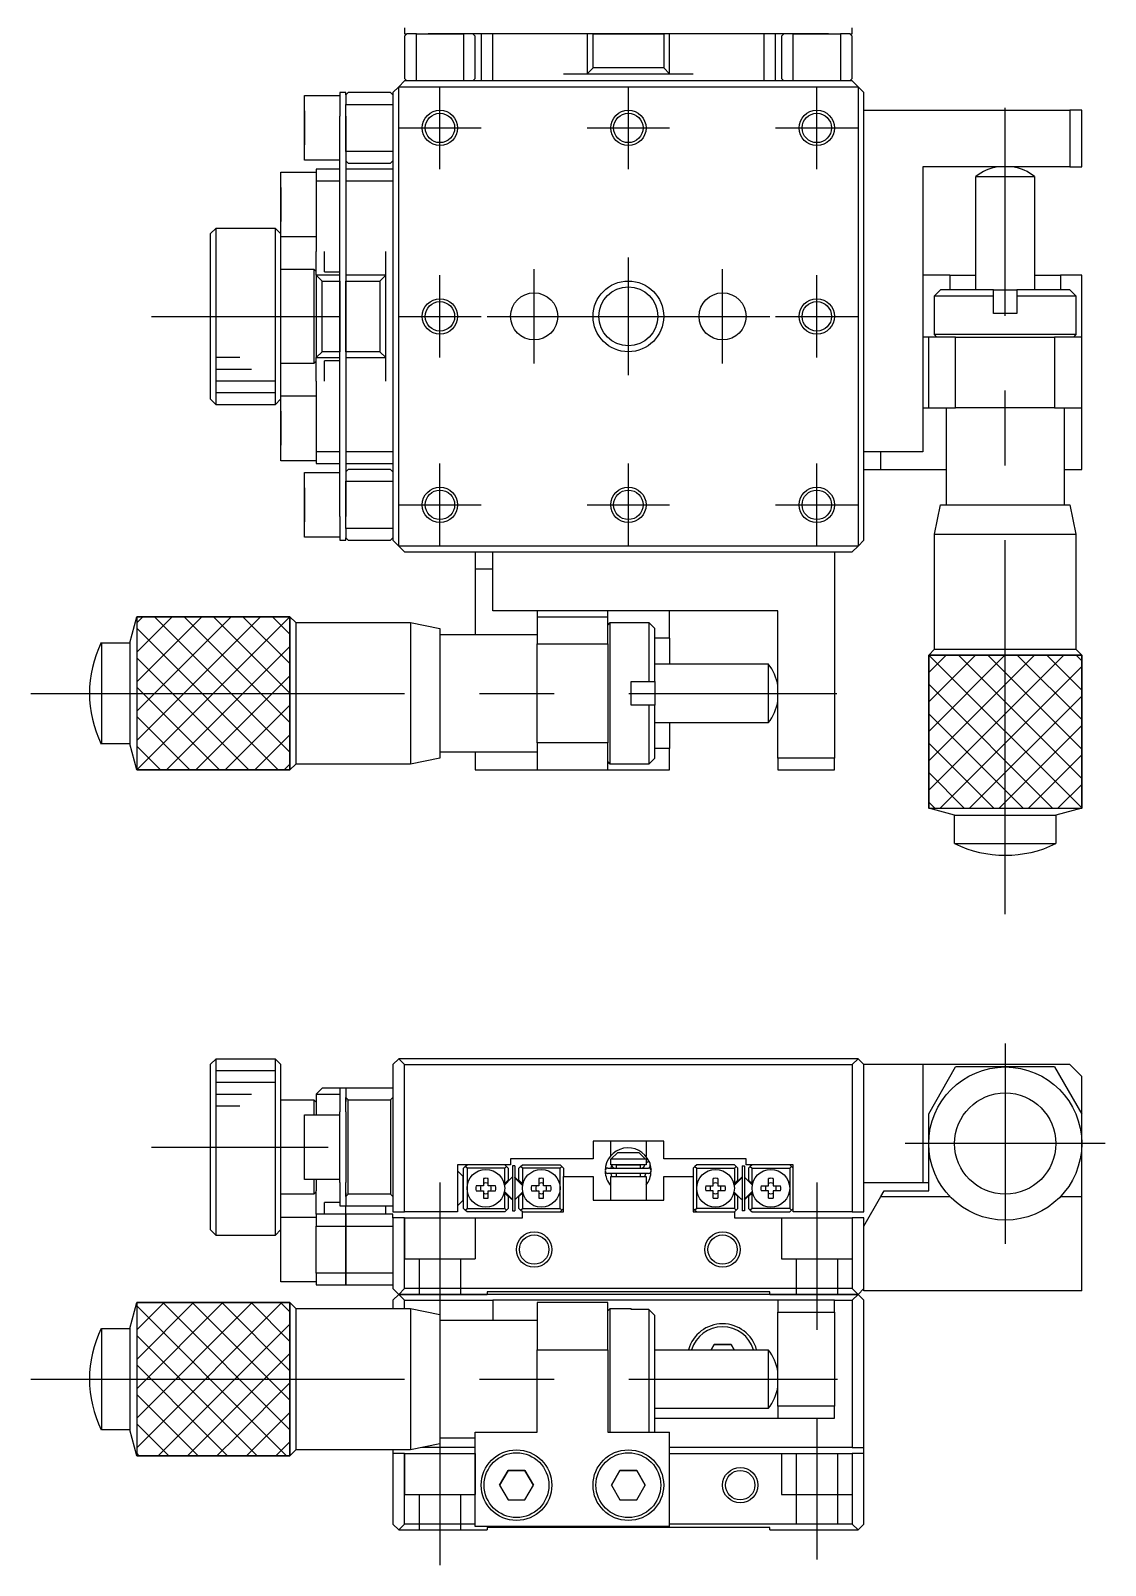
# Model space of a CAD drawing. Extents: x 149 to 466, y -38 to 195.
# Drawn here: x 311.9 to 403.2, y -4.3 to 126 of the extents above; entities that cross this region are included whole.
import ezdxf

# ---------------------------------------------------------------- set-up
doc = ezdxf.new("R2010")
doc.units = 0
doc.linetypes.add('CENTER', pattern=[50.8, 31.75, -6.35, 6.35, -6.35])
doc.linetypes.add('DASHED', pattern=[19.05, 12.7, -6.35])
doc.layers.get('0').update_dxf_attribs({"linetype": 'CONTINUOUS'})
doc.layers.add('CENTER', color=1, linetype='CENTER')

msp = doc.modelspace()

# ---------------------------------------------------------------- linework, layer by layer
at = {"color": 7, "linetype": 'CONTINUOUS'}
for p, q in [((343.7, 126.22), (343.7, 125.72)), ((343.7, 125.52), (343.9, 125.72)), ((343.7, 125.72), (343.9, 125.72)), ((343.7, 125.52), (343.7, 121.92)), ((344.7, 125.72), (343.9, 125.72)), ((344.7, 121.72), (344.7, 125.72)), ((344.7, 125.72), (345.7, 125.72)), ((344.7, 125.72), (345.7, 125.72)), ((345.7, 125.72), (348.7, 125.72)), ((348.7, 125.72), (345.7, 125.72)), ((348.7, 125.72), (348.7, 121.72)), ((359.7, 125.72), (348.7, 125.72)), ((349.5, 125.72), (349.7, 125.52)), ((349.7, 121.92), (349.7, 125.52)), ((350.2, 125.72), (350.2, 121.72)), ((351.2, 121.72), (351.2, 125.72)), ((359.2, 125.72), (359.2, 122.32)), ((359.7, 122.82), (359.7, 125.72)), ((359.7, 125.72), (365.7, 125.72)), ((365.7, 125.72), (359.7, 125.72)), ((365.7, 125.72), (365.7, 122.82)), ((376.7, 125.72), (365.7, 125.72)), ((366.2, 122.32), (366.2, 125.72)), ((374.2, 125.72), (374.2, 121.72)), ((375.2, 121.72), (375.2, 125.72)), ((375.7, 125.52), (375.9, 125.72)), ((375.7, 125.52), (375.7, 121.92)), ((376.7, 125.72), (379.7, 125.72)), ((376.7, 121.72), (376.7, 125.72)), ((379.7, 125.72), (376.7, 125.72)), ((379.7, 125.72), (380.7, 125.72)), ((379.7, 125.72), (380.7, 125.72)), ((380.7, 125.72), (380.7, 121.72)), ((381.5, 125.72), (380.7, 125.72)), ((381.5, 125.72), (381.7, 125.52)), ((381.5, 125.72), (381.7, 125.72)), ((381.7, 125.72), (381.7, 126.22)), ((381.7, 121.92), (381.7, 125.52)), ((359.7, 122.82), (359.2, 122.32)), ((365.7, 122.82), (359.7, 122.82)), ((365.7, 122.82), (366.2, 122.32)), ((343.2, 121.22), (342.7, 120.72)), ((343.7, 121.72), (343.2, 121.22)), ((343.2, 121.22), (382.2, 121.22)), ((343.2, 82.22), (343.2, 121.22)), ((343.9, 121.72), (343.7, 121.92)), ((381.7, 121.72), (343.7, 121.72)), ((349.7, 121.92), (349.5, 121.72)), ((357.2, 122.32), (359.2, 122.32)), ((359.2, 122.32), (366.2, 122.32)), ((366.2, 122.32), (368.2, 122.32)), ((375.9, 121.72), (375.7, 121.92)), ((381.7, 121.92), (381.5, 121.72)), ((382.2, 121.22), (381.7, 121.72)), ((382.2, 121.22), (382.2, 82.22)), ((382.7, 120.72), (382.2, 121.22)), ((335.2, 117.72), (335.2, 120.47)), ((335.2, 114.97), (335.2, 120.47)), ((335.2, 120.47), (338.2, 120.47)), ((338.7, 120.72), (338.2, 120.72)), ((338.2, 120.72), (338.2, 118.72)), ((338.7, 120.52), (338.9, 120.72)), ((338.7, 120.52), (338.7, 120.72)), ((338.7, 120.52), (338.7, 119.72)), ((342.5, 120.72), (338.9, 120.72)), ((342.5, 120.72), (342.7, 120.52)), ((342.7, 120.72), (342.7, 82.72)), ((382.7, 82.72), (382.7, 120.72)), ((335.2, 118.45), (335.2, 119.17)), ((335.2, 119.17), (335.2, 118.45)), ((338.2, 104.72), (338.2, 118.72)), ((338.7, 119.72), (342.7, 119.72)), ((338.7, 118.72), (338.7, 119.72)), ((338.7, 118.72), (338.7, 119.72)), ((338.7, 115.72), (338.7, 118.72)), ((338.7, 118.72), (338.7, 115.72)), ((382.7, 119.22), (400.2, 119.22)), ((401.2, 119.22), (400.2, 119.22)), ((400.2, 119.22), (400.2, 114.42)), ((401.2, 114.42), (401.2, 119.22)), ((335.2, 117), (335.2, 118.45)), ((335.2, 118.45), (335.2, 117)), ((335.2, 114.97), (335.2, 117.72)), ((335.2, 116.28), (335.2, 117)), ((335.2, 117), (335.2, 116.28)), ((338.2, 114.97), (335.2, 114.97)), ((342.7, 115.72), (338.7, 115.72)), ((338.7, 115.72), (338.7, 104.72)), ((338.9, 114.72), (338.7, 114.92)), ((338.9, 114.72), (342.5, 114.72)), ((342.7, 114.92), (342.5, 114.72)), ((333.2, 111.22), (333.2, 113.97)), ((333.2, 108.72), (333.2, 113.97)), ((333.2, 113.97), (336.2, 113.97)), ((338.2, 114.22), (336.2, 114.22)), ((336.2, 114.22), (336.2, 113.22)), ((342.7, 114.22), (338.7, 114.22)), ((387.7, 114.42), (387.7, 90.22)), ((400.2, 114.42), (387.7, 114.42)), ((392.2, 113.6), (392.35, 113.6)), ((392.2, 103.97), (392.2, 113.6)), ((392.35, 113.6), (397.2, 113.6)), ((397.2, 113.6), (397.2, 103.97)), ((400.2, 114.42), (401.2, 114.42)), ((333.2, 111.95), (333.2, 112.67)), ((333.2, 112.67), (333.2, 111.95)), ((336.2, 113.22), (338.2, 113.22)), ((336.2, 113.22), (336.2, 107.22)), ((338.7, 113.22), (342.7, 113.22)), ((333.2, 110.5), (333.2, 111.95)), ((333.2, 111.95), (333.2, 110.5)), ((333.2, 108.72), (333.2, 111.22)), ((333.2, 109.78), (333.2, 110.5)), ((333.2, 110.5), (333.2, 109.78)), ((327.2, 108.72), (327.7, 109.22)), ((327.2, 108.72), (327.2, 101.8)), ((327.7, 101.8), (327.7, 109.22)), ((327.7, 109.22), (332.7, 109.22)), ((332.7, 109.22), (332.7, 94.22)), ((332.7, 109.22), (333.2, 108.72)), ((333.2, 94.72), (333.2, 108.72)), ((336.2, 108.47), (333.2, 108.47)), ((336.2, 105.52), (336.2, 107.22)), ((336.9, 105.49), (336.9, 107.22)), ((342.1, 105.22), (342.1, 107.22)), ((333.2, 105.72), (336, 105.72)), ((336, 105.72), (336, 97.72)), ((336, 105.72), (336.2, 105.52)), ((336.2, 105.22), (336.2, 105.52)), ((338.2, 105.22), (336.2, 105.22)), ((336.2, 105.22), (336.7, 104.72)), ((336.2, 105.22), (336.2, 102.97)), ((336.7, 104.72), (338.2, 104.72)), ((336.7, 98.72), (336.7, 104.72)), ((336.9, 105.49), (338.2, 105.49)), ((338.2, 104.72), (338.2, 98.72)), ((338.2, 98.72), (338.2, 104.72)), ((342.1, 105.22), (338.7, 105.22)), ((338.7, 104.72), (341.6, 104.72)), ((338.7, 98.72), (338.7, 104.72)), ((338.7, 104.72), (338.7, 98.72)), ((341.6, 104.72), (342.1, 105.22)), ((341.6, 104.72), (341.6, 98.72)), ((342.1, 98.22), (342.1, 105.22)), ((390.01, 105.22), (387.7, 105.22)), ((390.01, 105.22), (392.2, 105.22)), ((390.01, 105.22), (390.01, 103.97)), ((397.2, 105.22), (399.39, 105.22)), ((399.39, 105.22), (399.39, 103.97)), ((401.2, 105.22), (399.39, 105.22)), ((401.2, 99.97), (401.2, 105.22)), ((336.2, 102.97), (336.2, 100.47)), ((388.7, 103.47), (389.2, 103.97)), ((388.7, 103.47), (393.7, 103.47)), ((388.7, 100.17), (388.7, 103.47)), ((393.7, 103.97), (389.2, 103.97)), ((393.7, 103.97), (395.7, 103.97)), ((393.7, 103.47), (393.7, 103.97)), ((393.7, 101.97), (393.7, 103.47)), ((400.2, 103.97), (395.7, 103.97)), ((395.7, 103.97), (395.7, 103.47)), ((395.7, 103.47), (400.7, 103.47)), ((395.7, 103.47), (395.7, 101.97)), ((400.2, 103.97), (400.7, 103.47)), ((400.7, 103.47), (400.7, 100.17)), ((327.2, 101.8), (327.2, 94.72)), ((327.7, 94.22), (327.7, 101.8)), ((395.7, 101.97), (393.7, 101.97)), ((336.2, 100.47), (336.2, 98.22)), ((388.2, 99.97), (387.7, 99.97)), ((388.2, 93.97), (388.2, 99.97)), ((390.49, 99.97), (388.2, 99.97)), ((400.7, 100.17), (388.7, 100.17)), ((388.9, 99.97), (388.7, 100.17)), ((390.49, 93.97), (390.49, 99.97)), ((390.49, 99.97), (398.89, 99.97)), ((398.89, 99.97), (398.89, 93.97)), ((401.2, 99.97), (398.89, 99.97)), ((400.7, 100.17), (400.5, 99.97)), ((401.2, 93.97), (401.2, 99.97)), ((336, 97.72), (333.2, 97.72)), ((336.2, 97.92), (336, 97.72)), ((336.2, 98.22), (336.7, 98.72)), ((336.2, 97.92), (336.2, 98.22)), ((336.2, 98.22), (338.2, 98.22)), ((336.2, 96.22), (336.2, 97.92)), ((338.2, 98.72), (336.7, 98.72)), ((336.9, 96.22), (336.9, 97.96)), ((338.2, 97.96), (336.9, 97.96)), ((338.2, 84.72), (338.2, 98.72)), ((341.6, 98.72), (338.7, 98.72)), ((338.7, 98.72), (338.7, 87.72)), ((338.7, 98.22), (342.1, 98.22)), ((341.6, 98.72), (342.1, 98.22)), ((342.1, 96.22), (342.1, 98.22)), ((336.2, 96.22), (336.2, 90.22)), ((327.7, 94.22), (327.2, 94.72)), ((332.7, 94.22), (327.7, 94.22)), ((333.2, 94.72), (332.7, 94.22)), ((333.2, 94.97), (336.2, 94.97)), ((333.2, 92.22), (333.2, 94.72)), ((333.2, 89.47), (333.2, 94.72)), ((387.7, 93.97), (388.2, 93.97)), ((388.2, 93.97), (390.49, 93.97)), ((389.7, 85.72), (389.7, 93.97)), ((398.89, 93.97), (390.49, 93.97)), ((398.89, 93.97), (401.2, 93.97)), ((399.7, 93.97), (399.7, 85.72)), ((401.2, 88.72), (401.2, 93.97)), ((333.2, 92.95), (333.2, 93.67)), ((333.2, 93.67), (333.2, 92.95)), ((333.2, 91.5), (333.2, 92.95)), ((333.2, 92.95), (333.2, 91.5)), ((333.2, 89.47), (333.2, 92.22)), ((333.2, 90.78), (333.2, 91.5)), ((333.2, 91.5), (333.2, 90.78)), ((338.2, 90.22), (336.2, 90.22)), ((336.2, 90.22), (336.2, 89.22)), ((342.7, 90.22), (338.7, 90.22)), ((387.7, 90.22), (382.7, 90.22)), ((384.14, 88.72), (384.14, 90.22)), ((336.2, 89.47), (333.2, 89.47)), ((336.2, 89.22), (338.2, 89.22)), ((338.7, 89.22), (342.7, 89.22)), ((338.7, 88.52), (338.9, 88.72)), ((342.5, 88.72), (338.9, 88.72)), ((342.5, 88.72), (342.7, 88.52)), ((382.7, 88.72), (384.14, 88.72)), ((384.14, 88.72), (389.7, 88.72)), ((399.7, 88.72), (401.2, 88.72)), ((335.2, 85.72), (335.2, 88.47)), ((335.2, 82.97), (335.2, 88.47)), ((335.2, 88.47), (338.2, 88.47)), ((338.7, 87.72), (342.7, 87.72)), ((338.7, 84.72), (338.7, 87.72)), ((338.7, 87.72), (338.7, 84.72)), ((335.2, 86.45), (335.2, 87.17)), ((335.2, 87.17), (335.2, 86.45)), ((335.2, 85), (335.2, 86.45)), ((335.2, 86.45), (335.2, 85)), ((335.2, 82.97), (335.2, 85.72)), ((335.2, 84.28), (335.2, 85)), ((335.2, 85), (335.2, 84.28)), ((338.2, 84.72), (338.2, 82.72)), ((338.7, 83.72), (338.7, 84.72)), ((338.7, 83.72), (338.7, 84.72)), ((388.7, 83.22), (389.2, 85.72)), ((389.2, 85.72), (389.52, 85.72)), ((389.52, 85.72), (400.2, 85.72)), ((400.2, 85.72), (400.7, 83.22)), ((342.7, 83.72), (338.7, 83.72)), ((338.7, 83.72), (338.7, 82.92)), ((338.2, 82.97), (335.2, 82.97)), ((338.2, 82.72), (338.7, 82.72)), ((338.9, 82.72), (338.7, 82.92)), ((338.7, 82.72), (338.7, 82.92)), ((338.9, 82.72), (342.5, 82.72)), ((342.7, 82.92), (342.5, 82.72)), ((342.7, 82.72), (343.2, 82.22)), ((382.2, 82.22), (343.2, 82.22)), ((343.2, 82.22), (343.7, 81.72)), ((381.7, 81.72), (382.2, 82.22)), ((382.2, 82.22), (382.7, 82.72)), ((388.7, 83.22), (389.05, 83.22)), ((388.7, 73.47), (388.7, 83.22)), ((389.05, 83.22), (400.7, 83.22)), ((400.7, 83.22), (400.7, 73.47)), ((343.7, 81.72), (351.2, 81.72)), ((349.7, 81.72), (349.7, 80.28)), ((351.2, 81.72), (380.2, 81.72)), ((351.2, 76.72), (351.2, 81.72)), ((351.2, 81.72), (380.2, 81.72)), ((380.2, 81.72), (380.2, 64.22)), ((380.2, 81.72), (381.7, 81.72)), ((349.7, 80.28), (351.2, 80.28)), ((349.7, 80.28), (349.7, 74.72)), ((320.36, 74.02), (320.95, 76.22)), ((320.95, 76.22), (320.95, 75.84)), ((333.95, 76.22), (320.95, 76.22)), ((320.95, 76.22), (320.95, 63.22)), ((333.95, 76.22), (333.95, 75.84)), ((333.95, 76.22), (334.45, 75.72)), ((333.95, 63.22), (333.95, 76.22)), ((334.45, 75.72), (334.45, 75.37)), ((334.45, 75.72), (344.2, 75.72)), ((344.2, 75.72), (344.2, 75.37)), ((344.2, 75.72), (346.7, 75.22)), ((375.4, 76.72), (351.2, 76.72)), ((354.95, 76.72), (354.95, 76.22)), ((354.95, 76.22), (360.95, 76.22)), ((354.95, 76.22), (354.95, 73.93)), ((360.95, 76.22), (360.95, 76.72)), ((360.95, 73.93), (360.95, 76.22)), ((360.95, 75.52), (361.15, 75.72)), ((361.15, 63.72), (361.15, 75.72)), ((361.15, 75.72), (364.45, 75.72)), ((364.45, 75.72), (364.45, 70.72)), ((364.45, 75.72), (364.95, 75.22)), ((366.2, 74.41), (366.2, 76.72)), ((375.4, 64.22), (375.4, 76.72)), ((334.45, 75.37), (334.45, 63.72)), ((344.2, 75.37), (344.2, 63.72)), ((346.7, 75.22), (346.7, 74.9)), ((346.7, 74.9), (346.7, 64.22)), ((346.7, 74.72), (354.95, 74.72)), ((364.95, 70.72), (364.95, 75.22)), ((366.2, 74.41), (364.95, 74.41)), ((366.2, 74.41), (366.2, 72.22)), ((317.95, 74.02), (317.95, 73.77)), ((317.95, 74.02), (320.36, 74.02)), ((317.95, 73.77), (317.95, 65.42)), ((320.36, 74.02), (320.36, 73.77)), ((320.36, 73.77), (320.36, 65.42)), ((354.95, 73.93), (360.95, 73.93)), ((354.95, 65.53), (354.95, 73.93)), ((360.95, 73.93), (360.95, 65.53)), ((388.2, 72.97), (388.7, 73.47)), ((388.2, 72.97), (388.58, 72.97)), ((388.2, 72.97), (388.2, 59.97)), ((401.2, 72.97), (388.2, 72.97)), ((388.7, 73.47), (389.05, 73.47)), ((389.05, 73.47), (400.7, 73.47)), ((400.7, 73.47), (401.2, 72.97)), ((401.2, 59.97), (401.2, 72.97)), ((364.95, 72.22), (374.57, 72.22)), ((374.57, 72.22), (374.57, 72.08)), ((374.57, 72.08), (374.57, 67.22)), ((362.95, 68.72), (362.95, 70.72)), ((362.95, 70.72), (364.45, 70.72)), ((364.45, 70.72), (364.95, 70.72)), ((364.95, 70.72), (364.95, 68.72)), ((364.45, 68.72), (362.95, 68.72)), ((364.45, 68.72), (364.45, 63.72)), ((364.95, 68.72), (364.45, 68.72)), ((364.95, 64.22), (364.95, 68.72)), ((374.57, 67.22), (364.95, 67.22)), ((366.2, 67.22), (366.2, 65.03)), ((320.36, 65.42), (317.95, 65.42)), ((320.95, 63.22), (320.36, 65.42)), ((354.95, 65.53), (354.95, 63.22)), ((360.95, 65.53), (354.95, 65.53)), ((360.95, 63.22), (360.95, 65.53)), ((346.7, 64.22), (344.2, 63.72)), ((354.95, 64.72), (346.7, 64.72)), ((349.7, 64.72), (349.7, 63.22)), ((361.15, 63.72), (360.95, 63.92)), ((364.95, 64.22), (364.45, 63.72)), ((366.2, 65.03), (364.95, 65.03)), ((366.2, 63.22), (366.2, 65.03)), ((380.2, 64.22), (375.4, 64.22)), ((375.4, 64.22), (375.4, 63.22)), ((380.2, 63.22), (380.2, 64.22)), ((320.95, 63.22), (333.95, 63.22)), ((334.45, 63.72), (333.95, 63.22)), ((344.2, 63.72), (334.45, 63.72)), ((349.7, 63.22), (354.95, 63.22)), ((354.95, 63.22), (360.95, 63.22)), ((360.95, 63.22), (366.2, 63.22)), ((364.45, 63.72), (361.15, 63.72)), ((375.4, 63.22), (380.2, 63.22)), ((388.2, 59.97), (388.58, 59.97)), ((390.4, 59.38), (388.2, 59.97)), ((388.2, 59.97), (401.2, 59.97)), ((401.2, 59.97), (399, 59.38)), ((390.4, 59.38), (390.65, 59.38)), ((390.4, 56.97), (390.4, 59.38)), ((390.65, 59.38), (399, 59.38)), ((399, 59.38), (399, 56.97)), ((390.4, 56.97), (390.65, 56.97)), ((390.65, 56.97), (399, 56.97)), ((327.2, 38.2), (327.7, 38.7)), ((327.2, 38.2), (327.2, 24.2)), ((327.2, 38.2), (327.2, 24.2)), ((327.2, 38.2), (327.2, 38.2)), ((327.7, 23.7), (327.7, 38.7)), ((327.7, 38.7), (332.7, 38.7)), ((332.7, 38.7), (332.7, 23.7)), ((332.7, 38.7), (333.2, 38.2)), ((333.2, 25.25), (333.2, 38.2)), ((342.7, 38.2), (343.2, 38.7)), ((342.7, 38.2), (342.7, 25.7)), ((382.2, 38.7), (343.2, 38.7)), ((343.2, 38.7), (343.7, 38.2)), ((343.7, 38.2), (381.7, 38.2)), ((343.7, 25.7), (343.7, 38.2)), ((381.7, 38.2), (382.2, 38.7)), ((381.7, 38.2), (381.7, 25.7)), ((382.2, 38.7), (382.7, 38.2)), ((387.7, 38.2), (382.7, 38.2)), ((382.7, 25.7), (382.7, 38.2)), ((387.7, 38.2), (387.7, 28.2)), ((400.2, 38.2), (387.7, 38.2)), ((388.2, 34.02), (390.49, 38)), ((394.7, 38), (390.49, 38)), ((398.89, 38), (394.7, 38)), ((398.89, 38), (401.2, 34)), ((400.2, 38.2), (401.2, 37.2)), ((401.2, 34), (401.2, 37.2)), ((333.2, 35.2), (336, 35.2)), ((336, 35.2), (336, 33.95)), ((336, 35.2), (336.2, 35)), ((336.2, 35.7), (336.7, 36.2)), ((336.2, 35.7), (338.2, 35.7)), ((336.2, 35.7), (336.2, 33.95)), ((338.2, 36.2), (336.7, 36.2)), ((338.7, 36.2), (338.2, 36.2)), ((338.2, 36.2), (338.2, 34.2)), ((342.7, 36.2), (338.7, 36.2)), ((338.7, 36.2), (338.7, 35.4)), ((338.9, 35.2), (338.7, 35.4)), ((338.7, 35.4), (338.7, 35.07)), ((338.7, 35.07), (338.7, 35.4)), ((338.9, 27.2), (338.9, 35.2)), ((338.9, 35.2), (342.5, 35.2)), ((342.7, 35.4), (342.5, 35.2)), ((342.5, 35.2), (342.5, 27.2)), ((335.2, 28.45), (335.2, 33.95)), ((335.2, 33.95), (338.2, 33.95)), ((338.2, 28.2), (338.2, 34.2)), ((338.7, 34.2), (338.7, 35.07)), ((338.7, 34.2), (338.7, 28.2)), ((388.2, 31.5), (388.2, 34.02)), ((401.2, 31.5), (401.2, 34)), ((359.7, 31.7), (359.7, 30.2)), ((365.7, 31.7), (359.7, 31.7)), ((361.2, 30.45), (361.2, 31.7)), ((364.2, 31.7), (364.2, 30.42)), ((365.7, 30.2), (365.7, 31.7)), ((388.2, 27.5), (388.2, 31.5)), ((401.2, 27), (401.2, 31.5)), ((352.7, 30.2), (352.7, 29.7)), ((359.7, 30.2), (352.7, 30.2)), ((360.87, 29.91), (360.9, 29.97)), ((360.9, 29.97), (360.9, 29.99)), ((360.9, 29.98), (360.9, 29.98)), ((361.2, 30.2), (361.25, 30.2)), ((361.2, 29.7), (361.2, 30.2)), ((361.78, 30.7), (361.25, 30.2)), ((361.25, 30.2), (364.14, 30.2)), ((363.61, 30.7), (361.78, 30.7)), ((364.14, 30.2), (363.61, 30.7)), ((363.62, 30.7), (363.61, 30.7)), ((364.14, 30.2), (364.2, 30.2)), ((364.2, 30.42), (364.2, 30.42)), ((364.2, 30.42), (364.2, 30.42)), ((364.2, 30.2), (364.2, 29.7)), ((364.47, 29.98), (364.21, 29.9)), ((364.38, 29.96), (364.39, 29.96)), ((364.39, 29.96), (364.4, 29.97)), ((364.4, 29.97), (364.42, 29.97)), ((364.42, 29.97), (364.43, 29.97)), ((364.43, 29.97), (364.44, 29.98)), ((364.44, 29.98), (364.45, 29.98)), ((364.45, 30.01), (364.47, 29.98)), ((364.45, 29.98), (364.45, 29.98)), ((364.45, 29.98), (364.46, 29.98)), ((364.46, 29.98), (364.46, 29.98)), ((364.46, 29.98), (364.47, 29.98)), ((364.47, 29.98), (364.47, 29.97)), ((364.47, 29.97), (364.47, 29.97)), ((364.47, 29.97), (364.48, 29.94)), ((372.7, 30.2), (365.7, 30.2)), ((372.7, 29.7), (372.7, 30.2)), ((348.2, 29.7), (348.2, 25.7)), ((352.7, 29.7), (348.2, 29.7)), ((348.2, 29.18), (348.43, 28.95)), ((348.43, 28.95), (348.68, 28.7)), ((348.68, 27.7), (348.68, 28.7)), ((348.85, 29.55), (348.7, 29.4)), ((348.7, 26), (348.7, 29.4)), ((348.85, 29.55), (349, 29.7)), ((349, 29.4), (348.85, 29.55)), ((352.2, 29.4), (349, 29.4)), ((349, 29.4), (349, 27.7)), ((352.2, 29.7), (352.35, 29.55)), ((352.35, 29.55), (352.2, 29.4)), ((352.2, 28.1), (352.2, 29.4)), ((352.5, 29.4), (352.35, 29.55)), ((352.5, 29.4), (352.5, 28.4)), ((353.05, 29.6), (352.85, 29.6)), ((352.85, 29.6), (352.85, 25.8)), ((353.05, 29.6), (353.05, 25.8)), ((353.55, 29.55), (353.4, 29.4)), ((353.4, 28.4), (353.4, 29.4)), ((353.55, 29.55), (353.7, 29.7)), ((353.7, 29.4), (353.55, 29.55)), ((353.7, 29.7), (356.9, 29.7)), ((356.9, 29.4), (353.7, 29.4)), ((353.7, 29.4), (353.7, 28.1)), ((356.9, 29.7), (357.05, 29.55)), ((357.05, 29.55), (356.9, 29.4)), ((356.9, 27.7), (356.9, 29.4)), ((357.2, 29.4), (357.05, 29.55)), ((357.2, 29.4), (357.2, 28.7)), ((357.2, 28.7), (359.7, 28.7)), ((357.2, 25.7), (357.2, 28.7)), ((359.7, 28.7), (359.7, 26.7)), ((360.96, 29.42), (364.41, 29.42)), ((364.41, 28.97), (360.96, 28.97)), ((361.7, 29.7), (361.2, 29.7)), ((364.2, 29.7), (361.2, 29.7)), ((361.27, 29.7), (361.2, 29.42)), ((361.2, 28.97), (361.27, 28.7)), ((361.2, 28.7), (364.2, 28.7)), ((361.2, 26.7), (361.2, 28.7)), ((361.29, 29.7), (361.29, 29.69)), ((361.29, 29.69), (361.29, 29.67)), ((361.29, 29.67), (361.29, 29.66)), ((361.29, 29.66), (361.29, 29.65)), ((361.29, 29.65), (361.29, 29.63)), ((361.29, 29.63), (361.3, 29.62)), ((361.3, 29.62), (361.3, 29.61)), ((361.3, 29.61), (361.3, 29.59)), ((361.3, 29.59), (361.31, 29.58)), ((361.31, 29.58), (361.32, 29.57)), ((361.32, 29.57), (361.32, 29.56)), ((361.32, 29.56), (361.33, 29.54)), ((361.33, 29.54), (361.34, 29.53)), ((361.34, 29.53), (361.34, 29.52)), ((361.34, 29.52), (361.35, 29.51)), ((361.35, 29.51), (361.36, 29.5)), ((361.36, 29.5), (361.37, 29.49)), ((361.37, 29.49), (361.38, 29.48)), ((361.38, 29.48), (361.39, 29.48)), ((361.39, 29.48), (361.4, 29.47)), ((361.4, 29.47), (361.41, 29.46)), ((361.41, 29.46), (361.43, 29.45)), ((361.43, 29.45), (361.44, 29.45)), ((361.44, 29.45), (361.45, 29.44)), ((361.45, 29.44), (361.46, 29.44)), ((361.46, 29.44), (361.48, 29.43)), ((361.48, 29.43), (361.49, 29.43)), ((361.49, 29.43), (361.5, 29.42)), ((361.5, 29.42), (361.51, 29.42)), ((361.51, 29.42), (361.53, 29.42)), ((361.53, 29.42), (361.54, 29.42)), ((361.54, 29.42), (361.56, 29.42)), ((361.56, 29.42), (361.56, 29.42)), ((361.7, 29.7), (363.7, 29.7)), ((363.7, 29.7), (361.7, 29.7)), ((361.7, 29.42), (361.7, 29.7)), ((361.7, 28.7), (361.7, 28.97)), ((364.2, 29.7), (363.7, 29.7)), ((363.7, 29.7), (363.7, 29.42)), ((363.7, 28.97), (363.7, 28.7)), ((363.81, 29.42), (363.82, 29.42)), ((363.82, 29.42), (363.83, 29.42)), ((363.83, 29.42), (363.84, 29.42)), ((363.84, 29.42), (363.86, 29.42)), ((363.86, 29.42), (363.87, 29.43)), ((363.87, 29.43), (363.88, 29.43)), ((363.88, 29.43), (363.9, 29.43)), ((363.9, 29.43), (363.91, 29.44)), ((363.91, 29.44), (363.92, 29.44)), ((363.92, 29.44), (363.93, 29.45)), ((363.93, 29.45), (363.95, 29.46)), ((363.95, 29.46), (363.96, 29.46)), ((363.96, 29.46), (363.97, 29.47)), ((363.97, 29.47), (363.98, 29.48)), ((363.98, 29.48), (363.99, 29.49)), ((363.99, 29.49), (364, 29.5)), ((364, 29.5), (364.01, 29.51)), ((364.01, 29.51), (364.02, 29.52)), ((364.02, 29.52), (364.03, 29.53)), ((364.03, 29.54), (364.04, 29.55)), ((364.03, 29.53), (364.03, 29.54)), ((364.04, 29.55), (364.05, 29.56)), ((364.05, 29.57), (364.06, 29.59)), ((364.05, 29.56), (364.05, 29.57)), ((364.06, 29.6), (364.07, 29.61)), ((364.06, 29.59), (364.06, 29.6)), ((364.07, 29.62), (364.08, 29.64)), ((364.07, 29.61), (364.07, 29.62)), ((364.08, 29.69), (364.08, 29.7)), ((364.08, 29.68), (364.08, 29.69)), ((364.08, 29.66), (364.08, 29.68)), ((364.08, 29.65), (364.08, 29.66)), ((364.08, 29.64), (364.08, 29.65)), ((364.1, 28.7), (364.17, 28.97)), ((364.2, 29.89), (364.22, 29.9)), ((364.21, 29.9), (364.2, 29.9)), ((364.2, 28.7), (364.2, 26.7)), ((364.22, 29.9), (364.23, 29.9)), ((364.23, 29.9), (364.25, 29.91)), ((364.25, 29.91), (364.27, 29.92)), ((364.27, 29.92), (364.28, 29.92)), ((364.28, 29.92), (364.3, 29.93)), ((364.3, 29.93), (364.32, 29.94)), ((364.32, 29.94), (364.33, 29.94)), ((364.33, 29.94), (364.35, 29.95)), ((364.35, 29.95), (364.36, 29.95)), ((364.36, 29.95), (364.38, 29.96)), ((364.48, 29.42), (364.47, 29.41)), ((364.48, 29.94), (364.5, 29.91)), ((364.49, 29.45), (364.48, 29.42)), ((364.49, 29.92), (364.63, 29.22)), ((364.5, 29.49), (364.49, 29.45)), ((364.5, 29.91), (364.51, 29.87)), ((364.51, 29.52), (364.5, 29.49)), ((364.51, 29.87), (364.51, 29.84)), ((364.51, 29.84), (364.52, 29.8)), ((364.52, 29.56), (364.51, 29.52)), ((364.52, 29.8), (364.53, 29.77)), ((364.53, 29.63), (364.52, 29.59)), ((364.52, 29.59), (364.52, 29.56)), ((364.53, 29.77), (364.53, 29.73)), ((364.53, 29.73), (364.53, 29.7)), ((364.53, 29.7), (364.53, 29.66)), ((364.53, 29.66), (364.53, 29.63)), ((365.7, 26.7), (365.7, 28.7)), ((365.7, 28.7), (368.2, 28.7)), ((368.2, 29.4), (368.35, 29.55)), ((368.2, 29.4), (368.2, 28.7)), ((368.2, 28.7), (368.2, 25.7)), ((368.5, 29.7), (368.35, 29.55)), ((368.35, 29.55), (368.5, 29.4)), ((371.7, 29.7), (368.5, 29.7)), ((368.5, 29.4), (371.7, 29.4)), ((368.5, 27.7), (368.5, 29.4)), ((371.85, 29.55), (371.7, 29.7)), ((371.7, 29.4), (371.85, 29.55)), ((371.7, 29.4), (371.7, 28.1)), ((371.85, 29.55), (372, 29.4)), ((372, 28.4), (372, 29.4)), ((372.35, 29.6), (372.55, 29.6)), ((372.35, 29.6), (372.35, 25.8)), ((372.55, 29.6), (372.55, 25.8)), ((376.7, 29.7), (372.7, 29.7)), ((372.9, 29.4), (373.05, 29.55)), ((372.9, 29.4), (372.9, 28.4)), ((373.2, 29.7), (373.05, 29.55)), ((373.05, 29.55), (373.2, 29.4)), ((373.2, 29.4), (376.4, 29.4)), ((373.2, 28.1), (373.2, 29.4)), ((376.55, 29.55), (376.4, 29.7)), ((376.4, 29.4), (376.55, 29.55)), ((376.4, 29.4), (376.4, 27.7)), ((376.55, 29.55), (376.7, 29.4)), ((376.7, 25.7), (376.7, 29.7)), ((338.2, 28.45), (335.2, 28.45)), ((336, 28.45), (336, 27.2)), ((336.2, 27.4), (336, 27.2)), ((336.2, 28.45), (336.2, 27.5)), ((336.2, 25.5), (336.2, 27.5)), ((338.2, 28.2), (338.2, 26.2)), ((338.7, 27.32), (338.7, 28.2)), ((348.68, 26.7), (348.68, 27.7)), ((349, 27.7), (349, 26)), ((350.4, 27.9), (349.77, 27.9)), ((349.77, 27.5), (350.4, 27.5)), ((350.4, 28.52), (350.4, 27.9)), ((350.4, 27.5), (350.4, 26.87)), ((350.8, 27.9), (350.8, 28.52)), ((351.43, 27.9), (350.8, 27.9)), ((350.8, 27.5), (351.43, 27.5)), ((350.8, 26.87), (350.8, 27.5)), ((352.16, 28.05), (352.2, 28.1)), ((352.17, 27.98), (352.79, 28.6)), ((352.79, 26.79), (352.17, 27.41)), ((352.44, 27.18), (352.18, 27.44)), ((352.2, 28.1), (352.5, 28.4)), ((353.07, 28.6), (353.72, 27.95)), ((353.11, 28.6), (353.73, 27.98)), ((353.73, 27.41), (353.11, 26.79)), ((353.4, 28.4), (353.7, 28.1)), ((353.7, 28.1), (353.74, 28.05)), ((355.1, 27.9), (354.47, 27.9)), ((354.47, 27.5), (355.1, 27.5)), ((355.1, 28.52), (355.1, 27.9)), ((355.1, 27.5), (355.1, 26.87)), ((355.5, 27.9), (355.5, 28.52)), ((356.13, 27.9), (355.5, 27.9)), ((355.5, 26.87), (355.5, 27.5)), ((355.5, 27.5), (356.13, 27.5)), ((356.9, 26), (356.9, 27.7)), ((368.5, 26), (368.5, 27.7)), ((369.27, 27.9), (369.9, 27.9)), ((369.9, 27.5), (369.27, 27.5)), ((369.9, 27.9), (369.9, 28.52)), ((369.9, 26.87), (369.9, 27.5)), ((370.3, 28.52), (370.3, 27.9)), ((370.3, 27.9), (370.93, 27.9)), ((370.93, 27.5), (370.3, 27.5)), ((370.3, 27.5), (370.3, 26.87)), ((371.7, 28.1), (371.66, 28.05)), ((371.67, 27.98), (372.29, 28.6)), ((372.29, 26.79), (371.67, 27.41)), ((372.33, 28.6), (371.68, 27.95)), ((372, 28.4), (371.7, 28.1)), ((372.61, 28.6), (373.23, 27.98)), ((373.23, 27.41), (372.61, 26.79)), ((373.2, 28.1), (372.9, 28.4)), ((372.96, 27.18), (373.22, 27.44)), ((373.24, 28.05), (373.2, 28.1)), ((373.97, 27.9), (374.6, 27.9)), ((374.6, 27.5), (373.97, 27.5)), ((374.6, 27.9), (374.6, 28.52)), ((374.6, 26.87), (374.6, 27.5)), ((375, 28.52), (375, 27.9)), ((375, 27.9), (375.63, 27.9)), ((375.63, 27.5), (375, 27.5)), ((375, 27.5), (375, 26.87)), ((376.4, 27.7), (376.4, 26)), ((382.7, 28.2), (387.7, 28.2)), ((384.14, 27), (384.43, 27.5)), ((384.43, 27.5), (388.2, 27.5)), ((387.7, 28.2), (388.2, 28.2)), ((336, 27.2), (333.2, 27.2)), ((336.9, 25.5), (336.9, 26.5)), ((338.2, 26.5), (336.9, 26.5)), ((338.2, 26.2), (338.7, 26.2)), ((338.7, 27.32), (338.7, 27)), ((338.7, 27), (338.7, 27.32)), ((338.7, 27), (338.9, 27.2)), ((338.7, 27), (338.7, 26.2)), ((338.7, 26.2), (342.7, 26.2)), ((338.7, 25.5), (338.7, 26.2)), ((342.5, 27.2), (338.9, 27.2)), ((342.1, 25.5), (342.1, 26.2)), ((342.5, 27.2), (342.7, 27)), ((348.43, 26.45), (348.2, 26.22)), ((348.68, 26.7), (348.43, 26.45)), ((352.2, 27.3), (352.16, 27.34)), ((352.2, 26), (352.2, 27.3)), ((352.5, 27), (352.2, 27.3)), ((352.83, 26.79), (352.44, 27.18)), ((352.5, 27), (352.5, 26)), ((353.7, 27.3), (353.4, 27)), ((353.4, 26), (353.4, 27)), ((353.74, 27.34), (353.7, 27.3)), ((353.7, 27.3), (353.7, 26)), ((359.7, 26.7), (361.62, 26.7)), ((361.62, 26.7), (363.77, 26.7)), ((363.77, 26.7), (365.7, 26.7)), ((371.66, 27.34), (371.7, 27.3)), ((371.7, 27.3), (372, 27)), ((371.7, 27.3), (371.7, 26)), ((372, 26), (372, 27)), ((372.57, 26.79), (372.96, 27.18)), ((372.9, 27), (373.2, 27.3)), ((372.9, 27), (372.9, 26)), ((373.2, 27.3), (373.24, 27.34)), ((373.2, 26), (373.2, 27.3)), ((382.7, 24.5), (384.14, 27)), ((384.14, 27), (390.01, 27)), ((399.39, 27), (401.2, 27)), ((401.2, 19), (401.2, 27)), ((333.2, 19.75), (333.2, 25.25)), ((333.2, 25.25), (336.2, 25.25)), ((338.7, 25.5), (336.2, 25.5)), ((336.2, 25.5), (336.2, 24.5)), ((338.7, 24.5), (338.7, 25.5)), ((342.7, 25.5), (338.7, 25.5)), ((338.7, 25.5), (338.7, 24.5)), ((342.7, 25.7), (343.7, 25.7)), ((342.7, 25.2), (342.7, 25.5)), ((343.7, 25.2), (342.7, 25.2)), ((342.7, 25.2), (342.7, 19.2)), ((348.2, 25.7), (343.7, 25.7)), ((343.7, 25.2), (353.7, 25.2)), ((343.7, 19.2), (343.7, 25.2)), ((348.7, 26), (348.85, 25.85)), ((348.85, 25.85), (349, 26)), ((349, 25.7), (348.85, 25.85)), ((349, 26), (352.2, 26)), ((352.2, 25.7), (349, 25.7)), ((352.2, 26), (352.35, 25.85)), ((352.35, 25.85), (352.2, 25.7)), ((352.35, 25.85), (352.5, 26)), ((352.85, 25.8), (353.05, 25.8)), ((353.4, 26), (353.55, 25.85)), ((353.55, 25.85), (353.7, 26)), ((353.7, 25.7), (353.55, 25.85)), ((353.7, 26), (356.9, 26)), ((353.7, 25.7), (357.2, 25.7)), ((353.7, 25.2), (353.7, 25.7)), ((356.9, 26), (357.05, 25.85)), ((357.05, 25.85), (356.9, 25.7)), ((357.05, 25.85), (357.2, 26)), ((368.35, 25.85), (368.2, 26)), ((368.2, 25.7), (371.7, 25.7)), ((368.5, 26), (368.35, 25.85)), ((368.35, 25.85), (368.5, 25.7)), ((371.7, 26), (368.5, 26)), ((371.85, 25.85), (371.7, 26)), ((371.7, 25.7), (371.85, 25.85)), ((371.7, 25.7), (371.7, 25.2)), ((371.7, 25.2), (381.7, 25.2)), ((372, 26), (371.85, 25.85)), ((372.55, 25.8), (372.35, 25.8)), ((373.05, 25.85), (372.9, 26)), ((373.2, 26), (373.05, 25.85)), ((373.05, 25.85), (373.2, 25.7)), ((376.4, 26), (373.2, 26)), ((373.2, 25.7), (376.4, 25.7)), ((376.55, 25.85), (376.4, 26)), ((376.4, 25.7), (376.55, 25.85)), ((376.7, 26), (376.55, 25.85)), ((381.7, 25.7), (376.7, 25.7)), ((381.7, 25.7), (382.7, 25.7)), ((381.7, 25.2), (381.7, 19.2)), ((382.7, 25.2), (381.7, 25.2)), ((382.7, 19.2), (382.7, 25.2)), ((327.7, 23.7), (327.2, 24.2)), ((332.7, 23.7), (327.7, 23.7)), ((333.2, 24.2), (332.7, 23.7)), ((332.7, 23.7), (332.7, 23.7)), ((336.2, 24.5), (338.7, 24.5)), ((336.2, 20.5), (336.2, 24.5)), ((338.7, 24.5), (338.7, 20.5)), ((338.7, 24.5), (342.7, 24.5)), ((338.7, 20.5), (338.7, 24.5)), ((336.2, 19.75), (333.2, 19.75)), ((338.7, 20.5), (336.2, 20.5)), ((336.2, 20.5), (336.2, 19.5)), ((338.7, 19.5), (338.7, 20.5)), ((342.7, 20.5), (338.7, 20.5)), ((338.7, 20.5), (338.7, 19.5)), ((336.2, 19.5), (338.7, 19.5)), ((338.7, 19.5), (342.7, 19.5)), ((342.7, 19.2), (343.2, 18.7)), ((342.7, 18.2), (343.2, 18.7)), ((343.2, 18.7), (343.7, 19.2)), ((382.2, 18.7), (343.2, 18.7)), ((343.2, 18.7), (343.7, 18.2)), ((343.2, 18.7), (350.7, 18.7)), ((381.7, 19.2), (343.7, 19.2)), ((350.7, 18.9), (350.7, 18.7)), ((374.7, 18.9), (350.7, 18.9)), ((374.7, 18.7), (374.7, 18.9)), ((374.7, 18.7), (382.2, 18.7)), ((381.7, 19.2), (382.2, 18.7)), ((381.7, 18.2), (382.2, 18.7)), ((382.2, 18.7), (382.7, 19.2)), ((382.2, 18.7), (382.7, 18.2)), ((382.7, 19), (382.7, 19.2)), ((401.2, 19), (382.7, 19)), ((320.36, 15.8), (320.95, 18)), ((333.95, 18), (320.95, 18)), ((320.95, 18), (320.95, 5)), ((333.95, 18), (334.45, 17.5)), ((333.95, 5), (333.95, 18)), ((334.45, 17.5), (334.45, 5.5)), ((334.45, 17.5), (344.2, 17.5)), ((342.7, 18.2), (342.7, 17.5)), ((343.7, 18.2), (351.2, 18.2)), ((343.7, 17.5), (343.7, 18.2)), ((344.2, 17.5), (344.2, 5.5)), ((344.2, 17.5), (346.7, 17)), ((346.7, 17), (346.7, 6)), ((351.2, 18.2), (351.2, 16.5)), ((375.4, 18.2), (351.2, 18.2)), ((354.95, 18), (354.95, 14)), ((360.95, 18), (354.95, 18)), ((360.95, 14), (360.95, 18)), ((360.95, 17.3), (361.15, 17.5)), ((361.15, 7), (361.15, 17.5)), ((361.15, 17.5), (362.95, 17.5)), ((362.95, 17.41), (362.95, 17.5)), ((364.45, 17.41), (362.95, 17.41)), ((364.45, 17.41), (364.45, 7)), ((364.95, 16.9), (364.45, 17.41)), ((380.2, 18.2), (375.4, 18.2)), ((375.4, 18.2), (375.4, 17.2)), ((375.4, 17.2), (380.2, 17.2)), ((375.4, 9.2), (375.4, 17.2)), ((380.2, 17.2), (380.2, 18.2)), ((380.2, 18.2), (381.7, 18.2)), ((380.2, 17.2), (380.2, 9.2)), ((381.7, 18.2), (381.7, 5.7)), ((382.7, 5.7), (382.7, 18.2)), ((317.95, 15.8), (317.95, 7.2)), ((317.95, 15.8), (320.36, 15.8)), ((320.36, 15.8), (320.36, 7.2)), ((346.7, 16.5), (354.95, 16.5)), ((364.95, 7), (364.95, 16.9)), ((369.98, 14.45), (369.72, 14)), ((369.72, 14), (369.98, 14.45)), ((371.42, 14.45), (369.98, 14.45)), ((369.98, 14.45), (371.42, 14.45)), ((371.68, 14), (371.42, 14.45)), ((371.42, 14.45), (371.68, 14)), ((354.95, 14), (360.95, 14)), ((354.95, 7), (354.95, 14)), ((360.95, 14), (360.95, 7)), ((364.95, 14), (374.57, 14)), ((374.57, 14), (374.57, 9)), ((380.2, 9.2), (375.4, 9.2)), ((375.4, 9.2), (375.4, 8.2)), ((380.2, 8.2), (380.2, 9.2)), ((374.57, 9), (364.95, 9)), ((364.95, 8.2), (375.4, 8.2)), ((375.4, 8.2), (380.2, 8.2)), ((320.36, 7.2), (317.95, 7.2)), ((320.95, 5), (320.36, 7.2)), ((349.7, -1), (349.7, 7)), ((349.7, 7), (354.95, 7)), ((360.95, 7), (366.2, 7)), ((366.2, -1), (366.2, 7)), ((334.45, 5.5), (333.95, 5)), ((344.2, 5.5), (334.45, 5.5)), ((342.7, 5.5), (342.7, 5.2)), ((346.7, 6), (344.2, 5.5)), ((349.7, 5.7), (345.2, 5.7)), ((349.7, 6.5), (346.7, 6.5)), ((381.7, 5.7), (366.2, 5.7)), ((381.7, 5.7), (382.7, 5.7)), ((382.7, 5.2), (382.7, 5.7)), ((320.95, 5), (333.95, 5)), ((342.7, 5.2), (342.7, -0.8)), ((343.7, 5.2), (342.7, 5.2)), ((343.7, -0.8), (343.7, 5.2)), ((343.7, 5.2), (349.7, 5.2)), ((366.2, 5.2), (381.7, 5.2)), ((381.7, 5.2), (381.7, -0.8)), ((382.7, 5.2), (381.7, 5.2)), ((382.7, -0.8), (382.7, 5.2)), ((352.48, 3.75), (351.76, 2.5)), ((351.76, 2.5), (352.48, 3.75)), ((353.92, 3.75), (352.48, 3.75)), ((352.48, 3.75), (353.92, 3.75)), ((354.64, 2.5), (353.92, 3.75)), ((353.92, 3.75), (354.64, 2.5)), ((361.98, 3.75), (361.26, 2.5)), ((361.26, 2.5), (361.98, 3.75)), ((363.42, 3.75), (361.98, 3.75)), ((361.98, 3.75), (363.42, 3.75)), ((364.14, 2.5), (363.42, 3.75)), ((363.42, 3.75), (364.14, 2.5)), ((351.76, 2.5), (352.48, 1.25)), ((353.92, 1.25), (354.64, 2.5)), ((361.26, 2.5), (361.98, 1.25)), ((363.42, 1.25), (364.14, 2.5)), ((352.48, 1.25), (353.92, 1.25)), ((361.98, 1.25), (363.42, 1.25)), ((342.7, -0.8), (343.2, -1.3)), ((343.2, -1.3), (343.7, -0.8)), ((349.7, -0.8), (343.7, -0.8)), ((366.2, -1), (349.7, -1)), ((350.7, -1.1), (350.7, -1.3)), ((374.7, -1.1), (350.7, -1.1)), ((381.7, -0.8), (366.2, -0.8)), ((374.7, -1.3), (374.7, -1.1)), ((381.7, -0.8), (382.2, -1.3)), ((382.2, -1.3), (382.7, -0.8)), ((343.2, -1.3), (350.7, -1.3)), ((374.7, -1.3), (382.2, -1.3))]:
    msp.add_line(p, q, dxfattribs=at)
at = {"color": 3, "linetype": 'CONTINUOUS'}
for p, q in [((329.7, 98.22), (327.7, 98.22)), ((330.7, 97.22), (327.7, 97.22)), ((332.7, 96.22), (327.7, 96.22)), ((332.7, 95.22), (327.7, 95.22)), ((320.95, 76.22), (333.95, 76.22)), ((331.47, 76.22), (320.95, 65.71)), ((328.97, 76.22), (320.95, 68.21)), ((326.47, 76.22), (320.95, 70.71)), ((323.97, 76.22), (320.95, 73.21)), ((321.47, 76.22), (320.95, 75.71)), ((320.95, 75.84), (320.95, 63.22)), ((333.95, 76.21), (320.97, 63.22)), ((333.95, 64.74), (322.47, 76.22)), ((333.95, 67.24), (324.97, 76.22)), ((333.95, 69.74), (327.47, 76.22)), ((333.95, 72.24), (329.97, 76.22)), ((333.95, 74.74), (332.47, 76.22)), ((333.95, 75.84), (333.95, 63.22)), ((332.97, 63.22), (320.95, 75.24)), ((333.95, 73.71), (323.47, 63.22)), ((388.2, 59.97), (388.2, 72.97)), ((389.68, 72.97), (388.2, 71.49)), ((392.18, 72.97), (388.2, 68.99)), ((394.68, 72.97), (388.2, 66.49)), ((397.18, 72.97), (388.2, 63.99)), ((399.68, 72.97), (388.2, 61.49)), ((388.22, 72.97), (401.2, 59.99)), ((388.58, 72.97), (401.2, 72.97)), ((390.72, 72.97), (401.2, 62.49)), ((393.22, 72.97), (401.2, 64.99)), ((395.72, 72.97), (401.2, 67.49)), ((398.22, 72.97), (401.2, 69.99)), ((400.72, 72.97), (401.2, 72.49)), ((401.2, 72.97), (401.2, 59.97)), ((330.47, 63.22), (320.95, 72.74)), ((401.2, 71.99), (389.18, 59.97)), ((333.95, 71.21), (325.97, 63.22)), ((388.2, 70.49), (398.72, 59.97)), ((327.97, 63.22), (320.95, 70.24)), ((401.2, 69.49), (391.68, 59.97)), ((333.95, 68.71), (328.47, 63.22)), ((388.2, 67.99), (396.22, 59.97)), ((325.47, 63.22), (320.95, 67.74)), ((401.2, 66.99), (394.18, 59.97)), ((322.97, 63.22), (320.95, 65.24)), ((333.95, 66.21), (330.97, 63.22)), ((388.2, 65.49), (393.72, 59.97)), ((401.2, 64.49), (396.68, 59.97)), ((333.95, 63.22), (320.95, 63.22)), ((333.95, 63.71), (333.47, 63.22)), ((388.2, 62.99), (391.22, 59.97)), ((401.2, 61.99), (399.18, 59.97)), ((388.2, 60.49), (388.72, 59.97)), ((388.58, 59.97), (401.2, 59.97)), ((327.7, 37.7), (332.7, 37.7)), ((327.7, 36.7), (332.7, 36.7)), ((327.7, 35.7), (330.7, 35.7)), ((327.7, 34.7), (329.7, 34.7)), ((320.95, 18), (320.95, 5)), ((320.95, 18), (333.95, 18)), ((330.77, 18), (320.95, 8.18)), ((328.27, 18), (320.95, 10.68)), ((325.77, 18), (320.95, 13.18)), ((323.27, 18), (320.95, 15.68)), ((331.97, 6.7), (320.95, 17.71)), ((333.27, 18), (321.97, 6.7)), ((333.95, 7.21), (323.17, 18)), ((333.95, 9.71), (325.67, 18)), ((333.95, 12.21), (328.17, 18)), ((333.95, 14.71), (330.67, 18)), ((333.95, 17.21), (333.17, 18)), ((333.95, 18), (333.95, 5)), ((333.95, 16.18), (324.47, 6.7)), ((329.47, 6.7), (320.95, 15.21)), ((333.95, 13.68), (326.97, 6.7)), ((326.97, 6.7), (320.95, 12.71)), ((333.95, 11.18), (329.47, 6.7)), ((324.47, 6.7), (320.95, 10.21)), ((333.95, 8.68), (331.97, 6.7)), ((321.97, 6.7), (320.95, 7.71)), ((321.97, 6.7), (320.95, 5.68)), ((323.67, 5), (321.97, 6.7)), ((324.47, 6.7), (322.77, 5)), ((326.17, 5), (324.47, 6.7)), ((326.97, 6.7), (325.27, 5)), ((328.67, 5), (326.97, 6.7)), ((329.47, 6.7), (327.77, 5)), ((331.17, 5), (329.47, 6.7)), ((331.97, 6.7), (330.27, 5)), ((333.67, 5), (331.97, 6.7)), ((321.17, 5), (320.95, 5.21)), ((333.95, 6.18), (332.77, 5)), ((333.95, 5), (320.95, 5))]:
    msp.add_line(p, q, dxfattribs=at)
at = {"color": 3, "linetype": 'DASHED'}
for p, q in [((343.7, 25.2), (343.7, 21.7)), ((349.7, 25.2), (349.7, 21.7)), ((375.7, 25.2), (375.7, 21.7)), ((381.7, 25.2), (381.7, 21.7)), ((343.7, 21.7), (349.7, 21.7)), ((344.95, 21.7), (344.95, 18.7)), ((348.45, 21.7), (348.45, 18.7)), ((375.7, 21.7), (381.7, 21.7)), ((376.95, 21.7), (376.95, 18.7)), ((380.45, 21.7), (380.45, 18.7)), ((343.7, 5.2), (343.7, 1.7)), ((349.7, 5.2), (349.7, 1.7)), ((375.7, 5.2), (375.7, 1.7)), ((376.95, 5.2), (376.95, -0.8)), ((380.45, 5.2), (380.45, -0.8)), ((381.7, 5.2), (381.7, 1.7)), ((343.7, 1.7), (349.7, 1.7)), ((344.95, 1.7), (344.95, -1.3)), ((348.45, 1.7), (348.45, -1.3)), ((375.7, 1.7), (381.7, 1.7))]:
    msp.add_line(p, q, dxfattribs=at)
at = {"color": 3, "linetype": 'CONTINUOUS'}
for centre, radius in [((346.7, 117.72), 1.5), ((362.7, 117.72), 1.5), ((378.7, 117.72), 1.5), ((362.7, 101.72), 3), ((346.7, 101.72), 1.5), ((378.7, 101.72), 1.5), ((346.7, 85.72), 1.5), ((362.7, 85.72), 1.5), ((378.7, 85.72), 1.5), ((354.7, 22.5), 1.5), ((370.7, 22.5), 1.5), ((372.2, 2.5), 1.5)]:
    msp.add_circle(centre, radius, dxfattribs=at)
at = {"color": 7, "linetype": 'CONTINUOUS'}
for centre, radius in [((346.7, 117.72), 1.25), ((362.7, 117.72), 1.25), ((378.7, 117.72), 1.25), ((362.7, 101.72), 2.5), ((346.7, 101.72), 1.25), ((354.7, 101.72), 2), ((370.7, 101.72), 2), ((378.7, 101.72), 1.25), ((346.7, 85.72), 1.25), ((362.7, 85.72), 1.25), ((378.7, 85.72), 1.25), ((394.7, 31.5), 6.5), ((394.7, 31.5), 4.3), ((350.6, 27.7), 1.6), ((355.3, 27.7), 1.6), ((370.1, 27.7), 1.6), ((374.8, 27.7), 1.6), ((354.7, 22.5), 1.25), ((370.7, 22.5), 1.25), ((353.2, 2.5), 3), ((353.2, 2.5), 2.75), ((362.7, 2.5), 3), ((362.7, 2.5), 2.75), ((372.2, 2.5), 1.25)]:
    msp.add_circle(centre, radius, dxfattribs=at)
for centre, radius, start, end in [((394.7, 110.47), 4, 99.068, 128.6822), ((394.7, 110.47), 4, 51.3178, 80.932), ((326.69, 69.72), 9.75, 153.8162, 206.1838), ((371.45, 69.72), 4, 9.068, 38.6822), ((371.45, 69.72), 4, 321.3178, 350.932), ((394.7, 65.72), 9.75, 243.8162, 296.1838), ((362.68, 29.19), 1.95, 23.6219, 179.1092), ((360.96, 29.19), 0.225, 90, 270), ((362.68, 29.19), 1.95, 180.8336, 220.4031), ((362.68, 29.19), 1.95, 321.1231, 359.1976), ((364.41, 29.19), 0.225, 270, 90), ((350.6, 27.7), 0.85, 166.391, 193.609), ((350.6, 27.7), 0.459, 154.1861, 205.8139), ((350.6, 27.7), 0.85, 76.391, 103.609), ((350.6, 27.7), 0.459, 64.1861, 115.8139), ((350.6, 27.7), 0.459, 334.1861, 25.8139), ((350.6, 27.7), 0.85, 346.391, 13.609), ((352.93, 28.46), 0.2, 114.3061, 135), ((352.97, 28.46), 0.2, 45, 65.6939), ((352.93, 28.46), 0.2, 45, 53.9573), ((355.3, 27.7), 0.85, 166.391, 193.609), ((355.3, 27.7), 0.459, 154.1861, 205.8139), ((355.3, 27.7), 0.85, 76.391, 103.609), ((355.3, 27.7), 0.459, 64.1861, 115.8139), ((355.3, 27.7), 0.459, 334.1861, 25.8139), ((355.3, 27.7), 0.85, 346.391, 13.609), ((370.1, 27.7), 0.85, 166.391, 193.609), ((370.1, 27.7), 0.459, 154.1861, 205.8139), ((370.1, 27.7), 0.85, 76.391, 103.609), ((370.1, 27.7), 0.459, 64.1861, 115.8139), ((370.1, 27.7), 0.459, 334.1861, 25.8139), ((370.1, 27.7), 0.85, 346.391, 13.609), ((372.43, 28.46), 0.2, 114.3061, 135), ((372.47, 28.46), 0.2, 126.0427, 135), ((372.47, 28.46), 0.2, 45, 65.6939), ((374.8, 27.7), 0.85, 166.391, 193.609), ((374.8, 27.7), 0.459, 154.1861, 205.8139), ((374.8, 27.7), 0.85, 76.391, 103.609), ((374.8, 27.7), 0.459, 64.1861, 115.8139), ((374.8, 27.7), 0.459, 334.1861, 25.8139), ((374.8, 27.7), 0.85, 346.391, 13.609), ((350.6, 27.7), 0.459, 244.1861, 295.8139), ((350.6, 27.7), 0.85, 256.391, 283.609), ((352.93, 26.94), 0.2, 225, 245.6939), ((352.97, 26.94), 0.2, 225, 233.9573), ((352.97, 26.94), 0.2, 294.3061, 315), ((355.3, 27.7), 0.459, 244.1861, 295.8139), ((355.3, 27.7), 0.85, 256.391, 283.609), ((370.1, 27.7), 0.459, 244.1861, 295.8139), ((370.1, 27.7), 0.85, 256.391, 283.609), ((372.43, 26.94), 0.2, 225, 245.6939), ((372.43, 26.94), 0.2, 306.0427, 315), ((372.47, 26.94), 0.2, 294.3061, 315), ((374.8, 27.7), 0.459, 244.1861, 295.8139), ((374.8, 27.7), 0.85, 256.391, 283.609), ((326.69, 11.5), 9.75, 153.8162, 206.1838), ((370.7, 13.2), 3, 90, 164.5341), ((370.7, 13.2), 2.75, 90, 163.0877), ((370.7, 13.2), 3, 15.4659, 90), ((370.7, 13.2), 2.75, 16.9123, 90), ((371.45, 11.5), 4, 9.068, 38.6822), ((371.45, 11.5), 4, 321.3178, 350.932)]:
    msp.add_arc(centre, radius, start, end, dxfattribs=at)
at = {"layer": 'CENTER', "color": 1, "linetype": 'CENTER'}
for p, q in [((346.7, 114.22), (346.7, 121.22)), ((362.7, 114.22), (362.7, 121.22)), ((378.7, 114.22), (378.7, 121.22)), ((394.7, 50.97), (394.7, 119.42)), ((343.2, 117.72), (350.2, 117.72)), ((359.2, 117.72), (366.2, 117.72)), ((375.2, 117.72), (382.2, 117.72)), ((354.7, 97.72), (354.7, 105.72)), ((362.7, 96.72), (362.7, 106.72)), ((370.7, 97.72), (370.7, 105.72)), ((346.7, 98.22), (346.7, 105.22)), ((378.7, 98.22), (378.7, 105.22)), ((322.2, 101.72), (338.2, 101.72)), ((343.2, 101.72), (350.2, 101.72)), ((350.7, 101.72), (374.7, 101.72)), ((375.2, 101.72), (382.2, 101.72)), ((346.7, 82.22), (346.7, 89.22)), ((362.7, 82.22), (362.7, 89.22)), ((378.7, 82.22), (378.7, 89.22)), ((343.2, 85.72), (350.2, 85.72)), ((359.2, 85.72), (366.2, 85.72)), ((375.2, 85.72), (382.2, 85.72)), ((311.95, 69.72), (380.4, 69.72)), ((394.7, 40), (394.7, 23)), ((403.2, 31.5), (386.2, 31.5)), ((322.2, 31.2), (337.2, 31.2)), ((346.7, 28.2), (346.7, 15.7)), ((378.7, 28.2), (378.7, 15.7)), ((311.95, 11.5), (380.45, 11.5)), ((346.7, 8.2), (346.7, -4.3)), ((378.7, 8.2), (378.7, -3.8))]:
    msp.add_line(p, q, dxfattribs=at)

doc.saveas('drawing.dxf')
